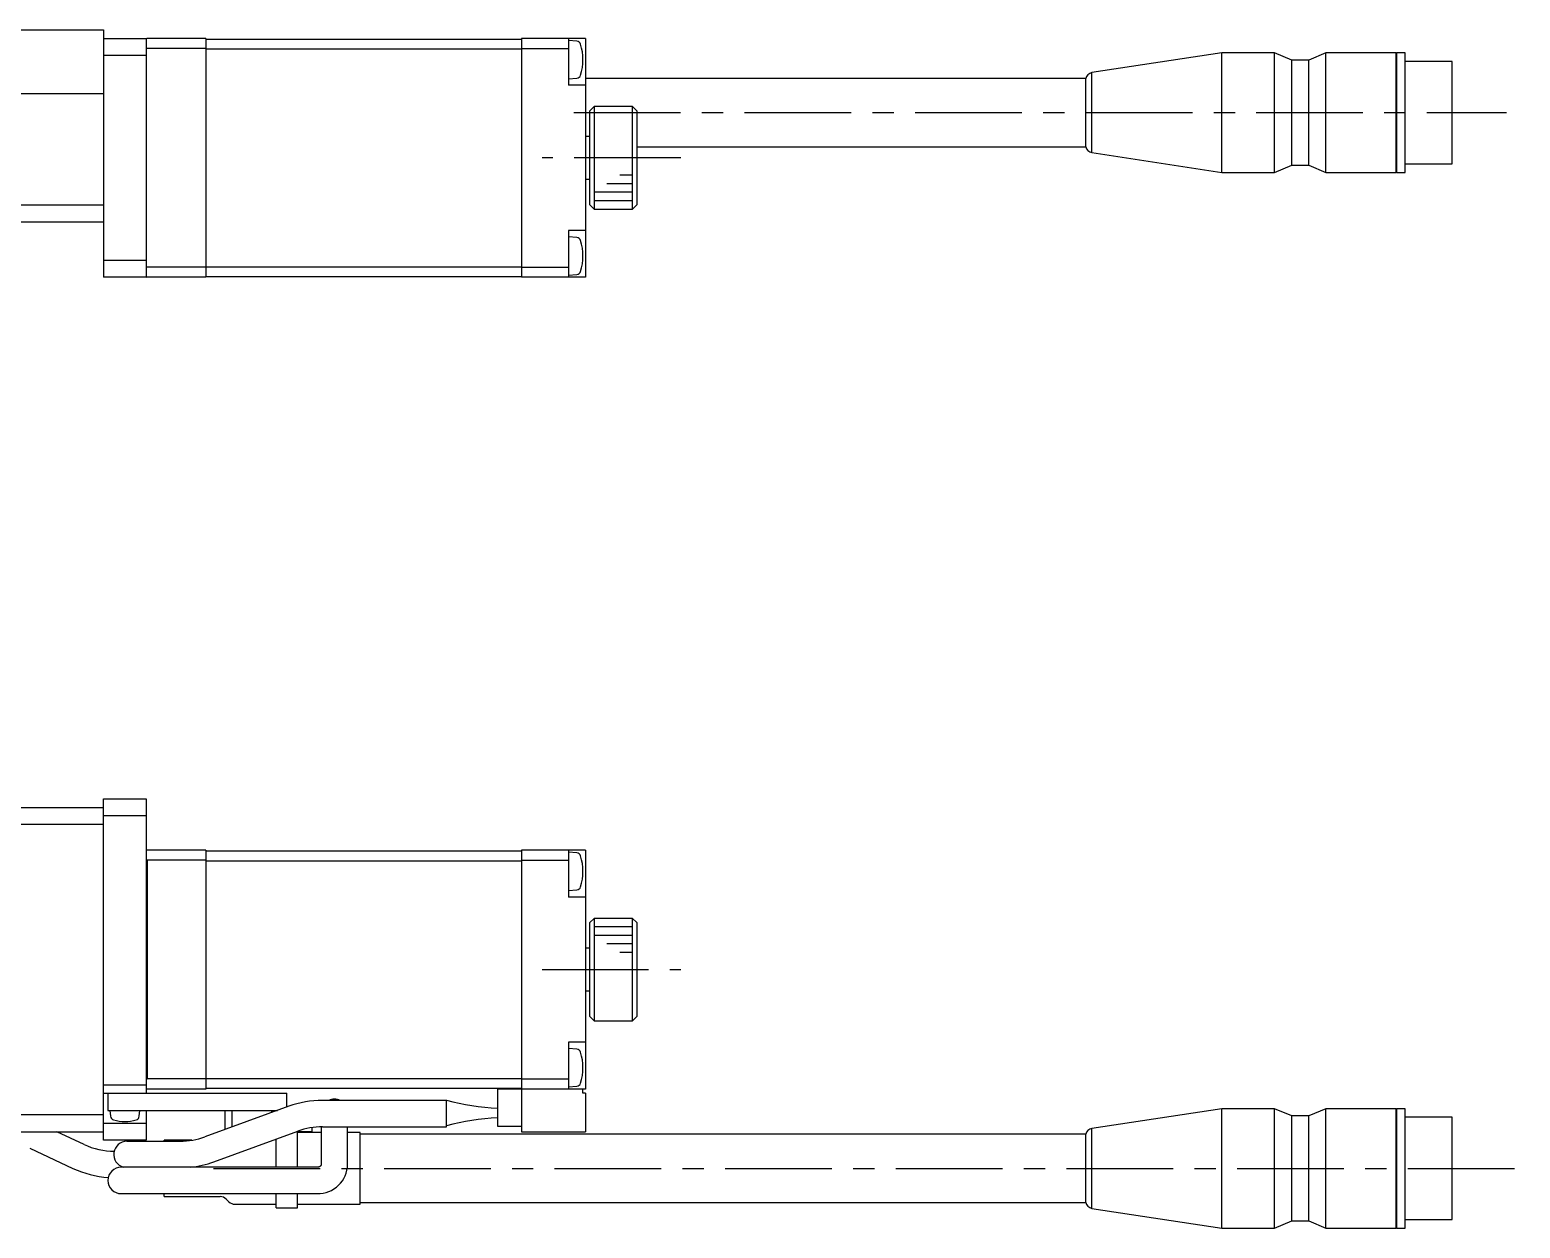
# Model space of a CAD drawing. Extents: x -272 to 411, y 17 to 421.
# Drawn here: x -109.8 to 64.9, y 280 to 420.4 of the extents above; entities that cross this region are included whole.
import ezdxf

# ---------------------------------------------------------------- set-up
doc = ezdxf.new("R2010")
doc.units = 0
doc.header["$LTSCALE"] = 10
doc.linetypes.add('CENTER', pattern=[2, 1.25, -0.25, 0.25, -0.25])
doc.layers.add('1', color=7, linetype='CONTINUOUS')

msp = doc.modelspace()

# ---------------------------------------------------------------- linework, layer by layer
at = {"layer": '1', "color": 7, "linetype": 'CONTINUOUS'}
for p, q in [((-114.181957, 420.398169), (-101.181957, 420.398169)), ((-101.181957, 420.398169), (-101.181957, 391.398169)), ((-101.181957, 419.398169), (-96.181957, 419.398169)), ((-96.081957, 419.398169), (-96.181957, 419.298169)), ((-96.181957, 419.398169), (-96.181957, 391.398169)), ((-89.181957, 419.398169), (-96.081957, 419.398169)), ((-89.181957, 419.398169), (-89.181957, 391.398169)), ((-44.681957, 419.398169), (-52.181957, 419.398169)), ((-52.181957, 419.398169), (-52.181957, 391.398169)), ((-46.681957, 419.398169), (-46.681957, 413.898169)), ((-44.681957, 419.398169), (-44.681957, 391.398169)), ((-89.181957, 418.198169), (-96.181957, 418.198169)), ((-89.181957, 419.298169), (-52.181957, 419.298169)), ((-89.181957, 418.156748), (-52.181957, 418.156748)), ((-52.181957, 418.198169), (-46.681957, 418.198169)), ((-45.696677, 419.061968), (-46.681957, 419.148169)), ((29.903829, 417.698168), (14.669847, 415.382495)), ((29.903829, 403.69817), (29.903829, 417.698168)), ((36.096828, 417.698168), (29.903829, 417.698168)), ((36.096828, 403.69817), (36.096828, 417.698168)), ((38.096828, 416.848169), (36.096828, 417.698168)), ((42.096828, 417.698168), (40.096828, 416.848169)), ((42.096828, 403.69817), (42.096828, 417.698168)), ((50.353828, 417.698168), (42.096828, 417.698168)), ((50.353828, 403.69817), (50.353828, 417.698168)), ((50.403828, 417.648168), (50.353828, 417.698168)), ((50.403828, 403.69817), (50.403828, 417.698168)), ((51.40383, 417.698168), (50.403828, 417.698168)), ((51.40383, 403.69817), (51.40383, 417.698168)), ((-96.181957, 417.398169), (-101.181957, 417.398169)), ((38.096828, 404.548169), (38.096828, 416.848169)), ((40.096828, 416.848169), (38.096828, 416.848169)), ((40.096828, 404.548169), (40.096828, 416.848169)), ((56.903831, 416.698167), (51.40383, 416.698167)), ((56.903831, 404.698171), (56.903831, 416.698167)), ((-46.681957, 414.648169), (-45.696677, 414.73437)), ((13.946173, 414.698169), (-44.681957, 414.698169)), ((13.946173, 406.698169), (13.946173, 414.698169)), ((14.669847, 406.013843), (14.669847, 415.382495)), ((-101.181957, 412.898169), (-114.181957, 412.898169)), ((-44.681957, 413.898169), (-46.681957, 413.898169)), ((-43.681957, 411.398169), (-44.181957, 410.898169)), ((-44.181957, 399.898169), (-44.181957, 410.898169)), ((-39.181957, 411.398169), (-43.681957, 411.398169)), ((-43.681957, 411.398169), (-43.681957, 399.398169)), ((-38.681957, 410.898169), (-39.181957, 411.398169)), ((-39.181957, 399.398169), (-39.181957, 411.398169)), ((-38.681957, 410.898169), (-38.681957, 399.898169)), ((-44.181957, 407.898169), (-44.681957, 407.898169)), ((-38.681957, 406.698169), (13.946173, 406.698169)), ((14.669847, 406.013843), (29.903829, 403.69817)), ((29.903829, 403.69817), (36.096828, 403.69817)), ((36.096828, 403.69817), (38.096828, 404.548169)), ((38.096828, 404.548169), (40.096828, 404.548169)), ((40.096828, 404.548169), (42.096828, 403.69817)), ((42.096828, 403.69817), (50.353828, 403.69817)), ((50.353828, 403.69817), (50.403828, 403.74817)), ((50.403828, 403.69817), (51.40383, 403.69817)), ((51.40383, 404.698171), (56.903831, 404.698171)), ((-44.681957, 402.898169), (-44.181957, 402.898169)), ((-112.181957, 399.898169), (-101.181957, 399.898169)), ((-44.181957, 399.898169), (-43.681957, 399.398169)), ((-43.681957, 399.398169), (-39.181957, 399.398169)), ((-39.181957, 399.398169), (-38.681957, 399.898169)), ((-119.181957, 397.898169), (-101.181957, 397.898169)), ((-44.681957, 396.898169), (-46.681957, 396.898169)), ((-46.681957, 396.898169), (-46.681957, 391.398169)), ((-45.696677, 396.061968), (-46.681957, 396.148169)), ((-101.181957, 393.398169), (-96.181957, 393.398169)), ((-96.181957, 391.398169), (-101.181957, 391.398169)), ((-89.181957, 392.598169), (-96.181957, 392.598169)), ((-96.181957, 391.498169), (-96.081957, 391.398169)), ((-89.181957, 391.398169), (-96.081957, 391.398169)), ((-89.181957, 392.63959), (-52.181957, 392.63959)), ((-89.181957, 391.498169), (-52.181957, 391.498169)), ((-52.181957, 392.598169), (-46.681957, 392.598169)), ((-44.681957, 391.398169), (-52.181957, 391.398169)), ((-46.681957, 391.648169), (-45.696677, 391.73437)), ((-101.181957, 330.288955), (-96.181957, 330.288955)), ((-101.181957, 290.288955), (-101.181957, 330.288955)), ((-96.181957, 330.288955), (-96.181957, 295.788955)), ((-113.15353, 329.288955), (-101.181957, 329.288955)), ((-101.181957, 327.288955), (-112.181957, 327.288955)), ((-96.181957, 328.288955), (-101.181957, 328.288955)), ((-89.181957, 324.288955), (-96.181957, 324.288955)), ((-89.181957, 324.288955), (-89.181957, 296.288955)), ((-89.181957, 324.188955), (-52.181957, 324.188955)), ((-52.181957, 324.288955), (-52.181957, 291.288955)), ((-44.681957, 324.288955), (-52.181957, 324.288955)), ((-46.681957, 324.288955), (-46.681957, 318.788955)), ((-45.696677, 323.952755), (-46.681957, 324.038955)), ((-44.681957, 324.288955), (-44.681957, 296.288955)), ((-96.181957, 323.188955), (-96.081957, 323.088955)), ((-89.181957, 323.088955), (-96.081957, 323.088955)), ((-96.081957, 323.088955), (-96.081957, 297.488955)), ((-89.181957, 323.047534), (-52.181957, 323.047534)), ((-52.181957, 323.088955), (-46.681957, 323.088955)), ((-46.681957, 319.538955), (-45.696677, 319.625156)), ((-44.681957, 318.788955), (-46.681957, 318.788955)), ((-43.681957, 316.288955), (-44.181957, 315.788955)), ((-43.681957, 316.288955), (-43.681957, 304.288955)), ((-39.181957, 316.288955), (-43.681957, 316.288955)), ((-39.181957, 304.288955), (-39.181957, 316.288955)), ((-38.681957, 315.788955), (-39.181957, 316.288955)), ((-44.181957, 304.788955), (-44.181957, 315.788955)), ((-38.681957, 315.788955), (-38.681957, 304.788955)), ((-44.181957, 312.788955), (-44.681957, 312.788955)), ((-44.681957, 307.788955), (-44.181957, 307.788955)), ((-44.181957, 304.788955), (-43.681957, 304.288955)), ((-43.681957, 304.288955), (-39.181957, 304.288955)), ((-39.181957, 304.288955), (-38.681957, 304.788955)), ((-44.681957, 301.788955), (-46.681957, 301.788955)), ((-46.681957, 301.788955), (-46.681957, 296.288955)), ((-45.696677, 300.952755), (-46.681957, 301.038955)), ((-96.081957, 297.488955), (-96.181957, 297.388955)), ((-89.181957, 297.488955), (-96.081957, 297.488955)), ((-89.181957, 297.530377), (-52.181957, 297.530377)), ((-52.181957, 297.488955), (-46.681957, 297.488955)), ((-101.181957, 296.788955), (-96.181957, 296.788955)), ((-101.181957, 295.788955), (-79.681957, 295.788955)), ((-100.681957, 295.788955), (-100.681957, 293.788955)), ((-89.181957, 296.288955), (-96.181957, 296.288955)), ((-89.181957, 296.388955), (-52.181957, 296.388955)), ((-79.681957, 294.189902), (-79.681957, 295.788955)), ((-54.981957, 291.888955), (-54.981957, 296.288955)), ((-44.681957, 296.288955), (-54.981957, 296.288955)), ((-46.681957, 296.538955), (-45.696677, 296.625156)), ((-44.981957, 295.788955), (-44.981957, 296.288955)), ((-44.681957, 295.788955), (-44.981957, 295.788955)), ((-44.681957, 295.788955), (-44.681957, 291.288955)), ((-100.681957, 293.788955), (-80.78355, 293.788955)), ((-100.431957, 293.788955), (-100.372221, 293.106168)), ((-96.991693, 293.106168), (-96.931957, 293.788955)), ((-96.181957, 293.788955), (-96.181957, 290.288955)), ((-79.46902, 294.267405), (-89.310853, 290.685271)), ((-86.981957, 293.788955), (-86.981957, 291.53292)), ((-86.164712, 293.788955), (-86.164712, 291.830373)), ((-81.497278, 293.788955), (-81.497278, 293.52918)), ((-81.081957, 293.788955), (-81.081957, 293.680344)), ((-60.981957, 294.963955), (-75.518687, 294.963955)), ((-60.981957, 291.863955), (-60.981957, 294.988955)), ((29.903829, 293.988954), (14.669847, 291.673281)), ((36.096828, 293.988954), (29.903829, 293.988954)), ((29.903829, 279.988956), (29.903829, 293.988954)), ((38.096828, 293.138955), (36.096828, 293.988954)), ((36.096828, 279.988956), (36.096828, 293.988954)), ((42.096828, 293.988954), (40.096828, 293.138955)), ((50.353828, 293.988954), (42.096828, 293.988954)), ((42.096828, 279.988956), (42.096828, 293.988954)), ((50.403828, 293.938954), (50.353828, 293.988954)), ((50.353828, 279.988956), (50.353828, 293.988954)), ((51.40383, 293.988954), (50.403828, 293.988954)), ((50.403828, 279.988956), (50.403828, 293.988954)), ((51.40383, 279.988956), (51.40383, 293.988954)), ((-112.181957, 293.288955), (-101.181957, 293.288955)), ((-101.181957, 292.288955), (-96.181957, 292.288955)), ((-76.781957, 291.768993), (-76.781957, 291.288955)), ((-75.668879, 291.862621), (-75.668879, 287.462773)), ((-75.518687, 291.863955), (-60.981957, 291.863955)), ((-72.568879, 287.462773), (-72.568879, 291.863955)), ((-52.181957, 291.888955), (-54.981957, 291.888955)), ((40.096828, 293.138955), (38.096828, 293.138955)), ((38.096828, 280.838955), (38.096828, 293.138955)), ((40.096828, 280.838955), (40.096828, 293.138955)), ((56.903831, 292.988953), (51.40383, 292.988953)), ((56.903831, 280.988957), (56.903831, 292.988953)), ((-113.15353, 291.288955), (-101.181957, 291.288955)), ((-103.473057, 289.804472), (-106.656542, 291.288955)), ((-96.181957, 290.288955), (-101.181957, 290.288955)), ((-98.437654, 290.175673), (-92.200923, 290.175673)), ((-94.096171, 290.175673), (-94.096171, 290.288955)), ((-90.821926, 290.288955), (-94.096171, 290.288955)), ((-88.250591, 287.772224), (-78.408757, 291.354358)), ((-80.931957, 287.133388), (-80.931957, 290.435989)), ((-78.431957, 287.133388), (-78.431957, 291.345914)), ((-76.781957, 291.288955), (-78.431957, 291.288955)), ((-75.668879, 291.188955), (-78.431957, 291.188955)), ((-78.281957, 291.358955), (-78.396095, 291.358955)), ((-78.281957, 291.288955), (-78.281957, 291.39937)), ((-71.096171, 291.188955), (-72.568879, 291.188955)), ((-71.096171, 282.788955), (-71.096171, 291.188955)), ((13.946173, 290.988955), (-71.096171, 290.988955)), ((-52.181957, 291.288955), (-44.681957, 291.288955)), ((13.946173, 282.988955), (13.946173, 290.988955)), ((14.669847, 282.30463), (14.669847, 291.673281)), ((-109.827779, 289.347256), (-104.783173, 286.994918)), ((-76.118879, 287.133388), (-99.118879, 287.133388)), ((-76.113682, 287.133411), (-76.118879, 287.133388)), ((-76.09738, 287.133787), (-76.113682, 287.133411)), ((-76.080148, 287.134687), (-76.09738, 287.133787)), ((-76.062928, 287.136104), (-76.080148, 287.134687)), ((-76.045734, 287.138041), (-76.062928, 287.136104)), ((-76.02858, 287.140502), (-76.045734, 287.138041)), ((-76.011481, 287.143491), (-76.02858, 287.140502)), ((-75.994451, 287.147012), (-76.011481, 287.143491)), ((-75.977504, 287.15107), (-75.994451, 287.147012)), ((-75.960656, 287.155672), (-75.977504, 287.15107)), ((-75.943922, 287.160824), (-75.960656, 287.155672)), ((-75.927318, 287.166534), (-75.943922, 287.160824)), ((-75.910861, 287.172812), (-75.927318, 287.166534)), ((-75.894566, 287.179669), (-75.910861, 287.172812)), ((-75.878453, 287.187116), (-75.894566, 287.179669)), ((-75.862539, 287.19517), (-75.878453, 287.187116)), ((-75.846843, 287.203848), (-75.862539, 287.19517)), ((-75.831388, 287.213173), (-75.846843, 287.203848)), ((-75.816194, 287.223169), (-75.831388, 287.213173)), ((-75.801284, 287.233871), (-75.816194, 287.223169)), ((-75.786685, 287.245321), (-75.801284, 287.233871)), ((-75.772423, 287.257571), (-75.786685, 287.245321)), ((-75.758574, 287.270649), (-75.772423, 287.257571)), ((-75.746558, 287.28312), (-75.758574, 287.270649)), ((-75.734994, 287.29632), (-75.746558, 287.28312)), ((-75.723925, 287.310321), (-75.734994, 287.29632)), ((-75.713403, 287.325221), (-75.723925, 287.310321)), ((-75.703495, 287.341162), (-75.713403, 287.325221)), ((-75.69429, 287.358358), (-75.703495, 287.341162)), ((-75.685917, 287.377137), (-75.69429, 287.358358)), ((-75.678597, 287.398031), (-75.685917, 287.377137)), ((-75.672733, 287.421975), (-75.678597, 287.398031)), ((-75.669215, 287.45073), (-75.672733, 287.421975)), ((-75.668879, 287.462773), (-75.669215, 287.45073)), ((-99.118879, 284.033388), (-76.118879, 284.033388)), ((-94.096171, 283.688955), (-94.096171, 284.033388)), ((-94.096171, 283.688955), (-87.510384, 283.688955)), ((-86.803277, 283.396062), (-86.489064, 283.081849)), ((-80.931957, 282.388955), (-80.931957, 284.033388)), ((-78.431957, 282.388955), (-78.431957, 284.033388)), ((-85.781957, 282.788955), (-80.931957, 282.788955)), ((-80.931957, 282.388955), (-78.431957, 282.388955)), ((-78.431957, 282.788955), (-71.096171, 282.788955)), ((-71.096171, 282.988955), (13.946173, 282.988955)), ((14.669847, 282.30463), (29.903829, 279.988956)), ((29.903829, 279.988956), (36.096828, 279.988956)), ((36.096828, 279.988956), (38.096828, 280.838955)), ((38.096828, 280.838955), (40.096828, 280.838955)), ((40.096828, 280.838955), (42.096828, 279.988956)), ((42.096828, 279.988956), (50.353828, 279.988956)), ((50.353828, 279.988956), (50.403828, 280.038956)), ((50.403828, 279.988956), (51.40383, 279.988956)), ((51.40383, 280.988957), (56.903831, 280.988957))]:
    msp.add_line(p, q, dxfattribs=at)
at = {"layer": '1', "color": 4, "linetype": 'CENTER'}
for p, q in [((-46.050224, 410.698169), (63.260937, 410.698169)), ((-33.517248, 405.398169), (-49.784141, 405.398169)), ((-49.784141, 310.288955), (-33.517248, 310.288955)), ((-88.302795, 286.988955), (64.880512, 286.988955))]:
    msp.add_line(p, q, dxfattribs=at)
at = {"layer": '1', "color": 9, "linetype": 'CONTINUOUS'}
for p, q in [((-42.181957, 402.398169), (-39.181957, 402.398169)), ((-40.681957, 403.398169), (-39.181957, 403.398169)), ((-43.681957, 401.398169), (-39.181957, 401.398169)), ((-43.681957, 400.398169), (-39.181957, 400.398169)), ((-39.181957, 315.288955), (-43.681957, 315.288955)), ((-39.181957, 314.288955), (-43.681957, 314.288955)), ((-39.181957, 313.288955), (-42.181957, 313.288955)), ((-39.181957, 312.288955), (-40.681957, 312.288955))]:
    msp.add_line(p, q, dxfattribs=at)
at = {"layer": '1', "color": 7, "linetype": 'CONTINUOUS'}
for centre, radius, start, end in [((-45.740255, 418.563871), 0.5, 17.629155, 85), ((-50.981957, 416.898169), 6, 342.370845, 17.629155), ((-45.740255, 415.232467), 0.5, 275, 342.370845), ((14.90383, 414.410252), 1.000002, 103.531698, 163.266744), ((14.90383, 406.986086), 1.000002, 196.733256, 256.468302), ((-45.740255, 395.563871), 0.5, 17.629155, 85), ((-50.981957, 393.898169), 6, 342.370845, 17.629155), ((-45.740255, 392.232467), 0.5, 275, 342.370845), ((-45.740255, 323.454657), 0.5, 17.629155, 85), ((-50.981957, 321.788955), 6, 342.370845, 17.629155), ((-45.740255, 320.123254), 0.5, 275, 342.370845), ((-45.740255, 300.454657), 0.5, 17.629155, 85), ((-50.981957, 298.788955), 6, 342.370845, 17.629155), ((-45.740255, 297.123254), 0.5, 275, 342.370845), ((-75.518687, 283.413955), 11.55, 90, 110), ((-74.118879, 293.570775), 1.55, 64.004196, 115.995804), ((-53.834884, 320.928018), 26.90568, 254.595351, 267.556562), ((-99.874123, 293.149746), 0.5, 185, 254.637451), ((-98.681957, 297.488955), 5, 254.637451, 285.362549), ((-97.489791, 293.149746), 0.5, 285.362549, 355), ((-75.518687, 283.413955), 8.45, 90, 110), ((-53.568054, 264.350618), 28.615444, 92.832165, 105.015922), ((-98.437654, 288.625673), 1.55, 90, 254.315525), ((-92.200923, 298.625673), 8.45, 270, 290), ((14.90383, 290.701038), 1.000002, 103.531698, 163.266744), ((-99.901933, 297.462773), 8.45, 245, 270), ((-99.901933, 297.462773), 11.55, 245, 266.394235), ((-99.118879, 285.583388), 1.55, 90, 270), ((-92.200923, 298.625673), 11.55, 275.730189, 290), ((-76.05692, 287.52137), 3.488533, 268.982322, 359.037553), ((-87.510384, 282.688955), 1, 45, 90), ((-85.781957, 283.788955), 1, 225, 270), ((14.90383, 283.276872), 1.000002, 196.733256, 256.468302)]:
    msp.add_arc(centre, radius, start, end, dxfattribs=at)

doc.saveas('drawing.dxf')
